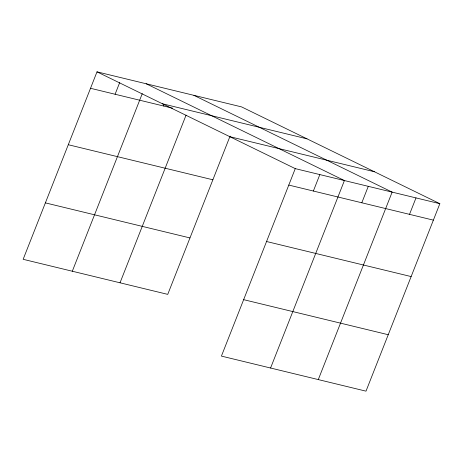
<?xml version="1.0" encoding="UTF-8"?>
<svg xmlns="http://www.w3.org/2000/svg" width="463" height="463" viewBox="0 0 463 463"><rect width="100%" height="100%" fill="white"/><g stroke="black" fill="none" stroke-linecap="round" stroke-linejoin="round"><path stroke-width="0.69" d="M439.85 203.691L295.261 168.63L221.418 356.099L366.001 391.16L439.85 203.691L241.582 106.901L96.998 71.84L23.15 259.309L167.739 294.37L230.076 136.116M115.096 94.249L119.761 82.408M72.309 271.231L142.268 93.63M163.532 105.992L164.052 104.679M120.021 282.8L186.068 115.137M313.364 191.034L319.84 174.592M270.577 368.016L344.42 180.547L146.158 83.762M361.8 202.782L368.282 186.334M318.289 379.591L392.138 192.122L193.87 95.332M409.512 214.352L415.994 197.904M162.426 103.781L307.01 138.842M90.517 88.288L172.658 108.209M229.833 136.689L374.422 171.75M288.785 185.073L433.374 220.139M68.287 144.728L212.876 179.789M266.555 241.512L411.138 276.573M45.38 202.875L189.969 237.936M243.648 299.659L388.237 334.72M96.998 71.84L295.261 168.63"/></g></svg>
